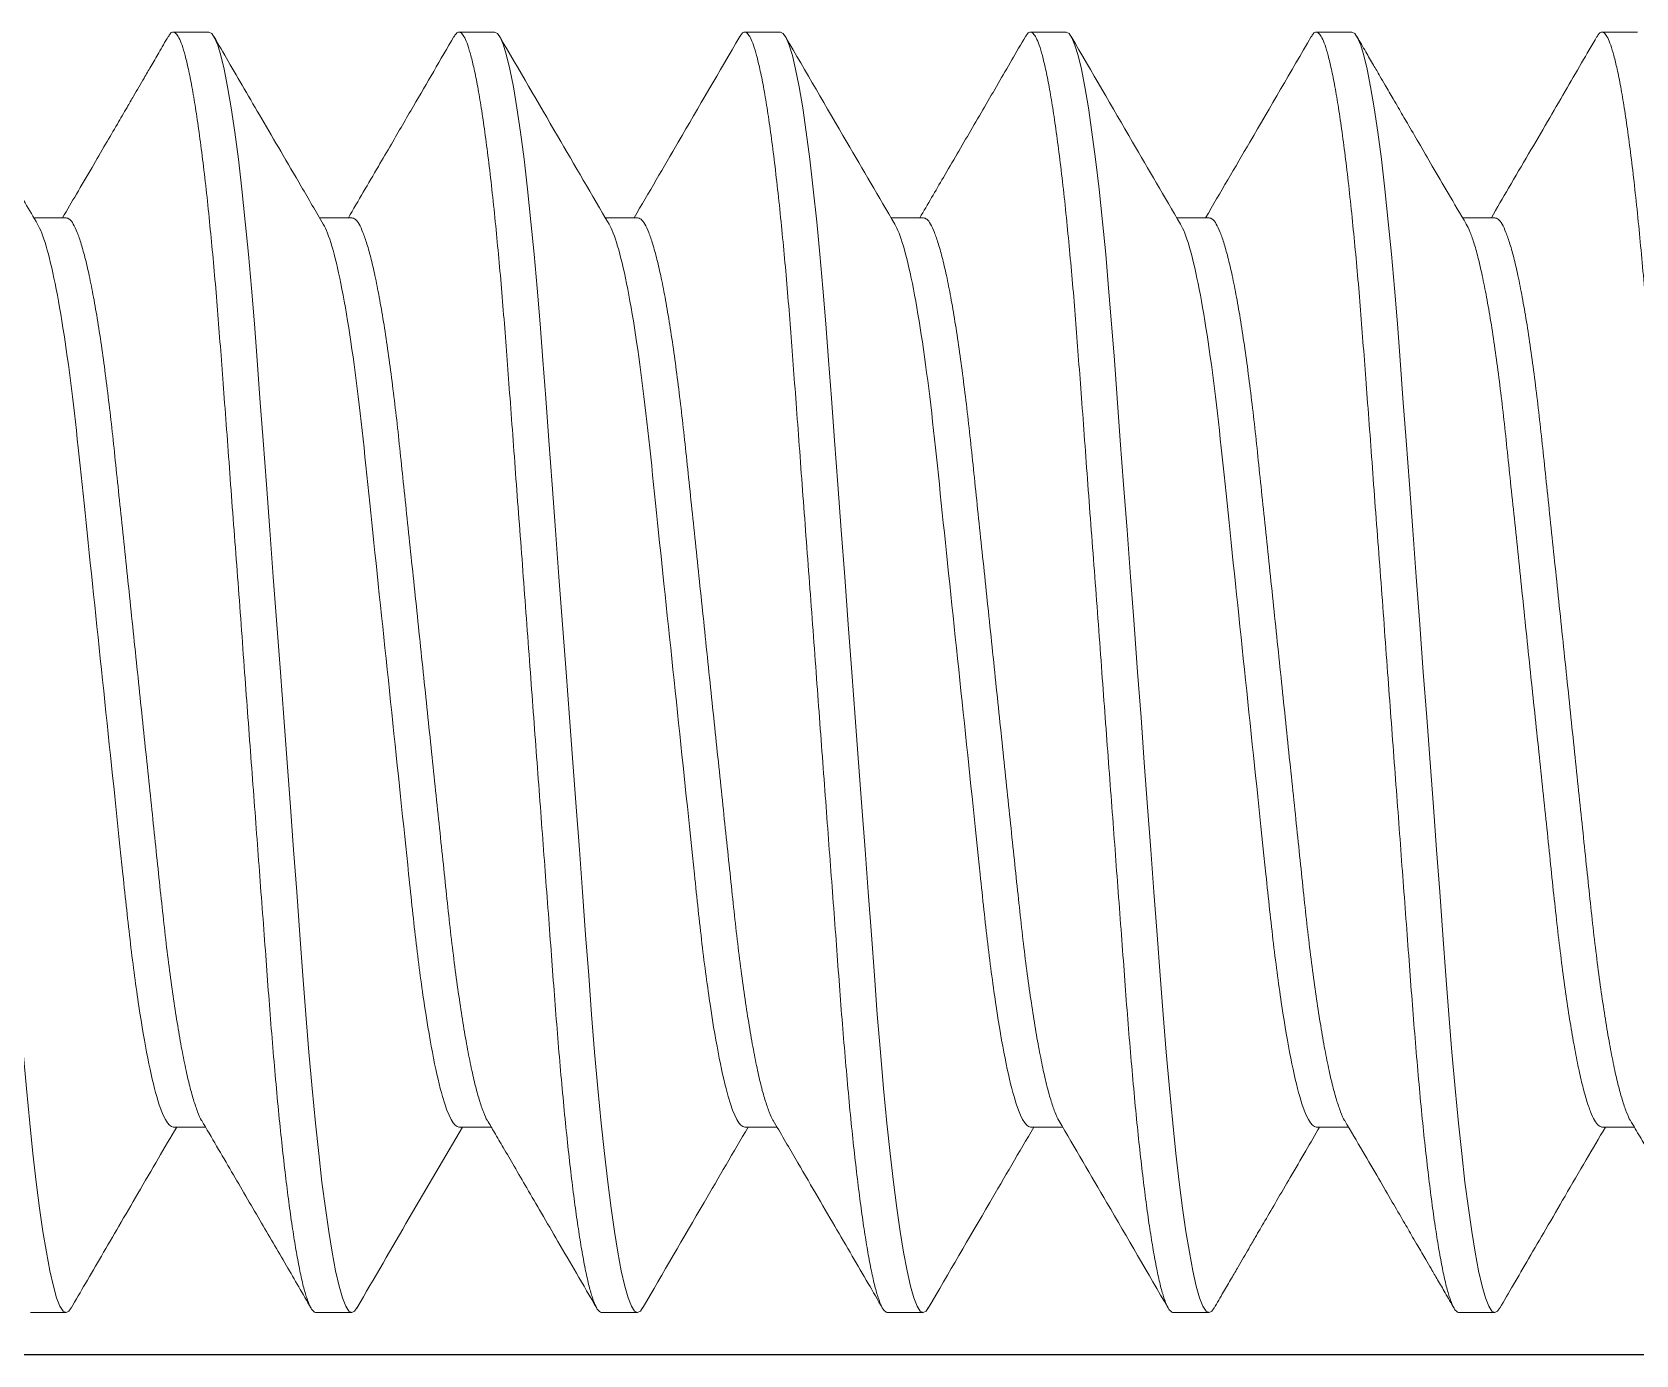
# Model space of a CAD drawing. Header units: inches. Extents: x -1 to 66.5, y -11.9 to 25.2.
# Drawn here: x 33.9032 to 34.0435, y -4.32 to -4.2043 of the extents above; entities that cross this region are included whole.
import ezdxf

# ---------------------------------------------------------------- set-up
doc = ezdxf.new("R2010")
doc.units = ezdxf.units.IN
doc.header["$MEASUREMENT"] = 0
doc.linetypes.add('SLD-Solid', pattern=[0])
doc.layers.add('45-1523-1', color=80, linetype='Continuous')
doc.layers.add('Fastener', color=134, linetype='Continuous')

msp = doc.modelspace()

# ---------------------------------------------------------------- linework, layer by layer
at = {"layer": '45-1523-1'}
msp.add_line((41.15069, -4.31997), (33.40069, -4.31997), dxfattribs=at)
at = {"layer": 'Fastener', "linetype": 'SLD-Solid', "lineweight": 15}
for p, q in [((33.91869, -4.20427), (33.91557, -4.20427)), ((33.94369, -4.20427), (33.94057, -4.20427)), ((33.96869, -4.20427), (33.96557, -4.20427)), ((33.99369, -4.20427), (33.99057, -4.20427)), ((34.01869, -4.20427), (34.01557, -4.20427)), ((34.04369, -4.20427), (34.04057, -4.20427)), ((33.90619, -4.22051), (33.90337, -4.22051)), ((33.93119, -4.22051), (33.92837, -4.22051)), ((33.95619, -4.22051), (33.95337, -4.22051)), ((33.98119, -4.22051), (33.97837, -4.22051)), ((34.00619, -4.22051), (34.00337, -4.22051)), ((34.03119, -4.22051), (34.02837, -4.22051)), ((33.91557, -4.30004), (33.91839, -4.30004)), ((33.94057, -4.30004), (33.94339, -4.30004)), ((33.96557, -4.30004), (33.96839, -4.30004)), ((33.99057, -4.30004), (33.99339, -4.30004)), ((34.01557, -4.30004), (34.01839, -4.30004)), ((34.04057, -4.30004), (34.04339, -4.30004)), ((33.90307, -4.31627), (33.90619, -4.31627)), ((33.92807, -4.31627), (33.93119, -4.31627)), ((33.95307, -4.31627), (33.95619, -4.31627)), ((33.97807, -4.31627), (33.98119, -4.31627)), ((34.00307, -4.31627), (34.00619, -4.31627)), ((34.02807, -4.31627), (34.03119, -4.31627))]:
    msp.add_line(p, q, dxfattribs=at)
at = {"layer": 'Fastener', "linetype": 'SLD-Solid', "lineweight": 15, "flags": 128}
for points in [[(33.90663, -4.31587), (33.90644, -4.31615), (33.90619, -4.31627), (33.90593, -4.31614), (33.90566, -4.31571), (33.90537, -4.31498), (33.90508, -4.31395), (33.90477, -4.31262), (33.90447, -4.31099), (33.90417, -4.30919), (33.90388, -4.30714), (33.90358, -4.30486), (33.9033, -4.30237), (33.90301, -4.29969), (33.90272, -4.29667), (33.90244, -4.2935), (33.90217, -4.2902), (33.90192, -4.2868), (33.90165, -4.28323), (33.90137, -4.27948), (33.9011, -4.27581), (33.90082, -4.27203), (33.90053, -4.26816), (33.90024, -4.26423), (33.89994, -4.26027), (33.89963, -4.25608), (33.89932, -4.25192), (33.89902, -4.24783), (33.89872, -4.24384), (33.89843, -4.23998), (33.89816, -4.23628), (33.89791, -4.23296), (33.89767, -4.22978), (33.89741, -4.22668), (33.89715, -4.2237), (33.89687, -4.22086), (33.89657, -4.21802), (33.89627, -4.2154), (33.89595, -4.21302), (33.89564, -4.2109), (33.89533, -4.20906), (33.89502, -4.20752), (33.89474, -4.20633), (33.89446, -4.20542), (33.89419, -4.20478), (33.89394, -4.2044), (33.89369, -4.20427), (33.89369, -4.20427)], [(33.93163, -4.31586), (33.93144, -4.31615), (33.93119, -4.31627), (33.93093, -4.31614), (33.93066, -4.31571), (33.93037, -4.31498), (33.93008, -4.31395), (33.92977, -4.31262), (33.92947, -4.31099), (33.92917, -4.30919), (33.92888, -4.30714), (33.92858, -4.30486), (33.9283, -4.30237), (33.92801, -4.29969), (33.92772, -4.29667), (33.92744, -4.2935), (33.92717, -4.2902), (33.92692, -4.2868), (33.92665, -4.28323), (33.92637, -4.27948), (33.9261, -4.27581), (33.92582, -4.27203), (33.92553, -4.26816), (33.92524, -4.26423), (33.92494, -4.26027), (33.92463, -4.25608), (33.92432, -4.25192), (33.92402, -4.24783), (33.92372, -4.24384), (33.92343, -4.23998), (33.92316, -4.23628), (33.92291, -4.23296), (33.92267, -4.22978), (33.92241, -4.22668), (33.92215, -4.2237), (33.92187, -4.22086), (33.92157, -4.21802), (33.92127, -4.2154), (33.92095, -4.21302), (33.92064, -4.2109), (33.92033, -4.20906), (33.92002, -4.20752), (33.91974, -4.20633), (33.91946, -4.20542), (33.91919, -4.20478), (33.91894, -4.2044), (33.91869, -4.20427), (33.91869, -4.20427)], [(33.95663, -4.31586), (33.95644, -4.31615), (33.95619, -4.31627), (33.95593, -4.31614), (33.95566, -4.31571), (33.95537, -4.31498), (33.95508, -4.31395), (33.95477, -4.31262), (33.95447, -4.31099), (33.95417, -4.30919), (33.95388, -4.30714), (33.95358, -4.30486), (33.9533, -4.30237), (33.95301, -4.29969), (33.95272, -4.29667), (33.95244, -4.2935), (33.95217, -4.2902), (33.95192, -4.2868), (33.95165, -4.28323), (33.95137, -4.27948), (33.9511, -4.27581), (33.95082, -4.27203), (33.95053, -4.26816), (33.95024, -4.26423), (33.94994, -4.26027), (33.94963, -4.25608), (33.94932, -4.25192), (33.94902, -4.24783), (33.94872, -4.24384), (33.94843, -4.23998), (33.94816, -4.23628), (33.94791, -4.23296), (33.94767, -4.22978), (33.94741, -4.22668), (33.94715, -4.2237), (33.94687, -4.22086), (33.94657, -4.21802), (33.94627, -4.2154), (33.94595, -4.21302), (33.94564, -4.2109), (33.94533, -4.20906), (33.94502, -4.20752), (33.94474, -4.20633), (33.94446, -4.20542), (33.94419, -4.20478), (33.94394, -4.2044), (33.94369, -4.20427), (33.94369, -4.20427)], [(33.98163, -4.31586), (33.98144, -4.31615), (33.98119, -4.31627), (33.98093, -4.31614), (33.98066, -4.31571), (33.98037, -4.31498), (33.98008, -4.31395), (33.97977, -4.31262), (33.97947, -4.31099), (33.97917, -4.30919), (33.97888, -4.30714), (33.97858, -4.30486), (33.9783, -4.30237), (33.97801, -4.29969), (33.97772, -4.29667), (33.97744, -4.2935), (33.97717, -4.2902), (33.97692, -4.2868), (33.97665, -4.28323), (33.97637, -4.27948), (33.9761, -4.27581), (33.97582, -4.27203), (33.97553, -4.26816), (33.97524, -4.26423), (33.97494, -4.26027), (33.97463, -4.25608), (33.97432, -4.25192), (33.97402, -4.24783), (33.97372, -4.24384), (33.97343, -4.23998), (33.97316, -4.23628), (33.97291, -4.23296), (33.97267, -4.22978), (33.97241, -4.22668), (33.97215, -4.2237), (33.97187, -4.22086), (33.97157, -4.21802), (33.97127, -4.2154), (33.97095, -4.21302), (33.97064, -4.2109), (33.97033, -4.20906), (33.97002, -4.20752), (33.96974, -4.20633), (33.96946, -4.20542), (33.96919, -4.20478), (33.96894, -4.2044), (33.96869, -4.20427), (33.96869, -4.20427)], [(34.00663, -4.31586), (34.00644, -4.31615), (34.00619, -4.31627), (34.00593, -4.31614), (34.00566, -4.31571), (34.00537, -4.31498), (34.00508, -4.31395), (34.00477, -4.31262), (34.00447, -4.31099), (34.00417, -4.30919), (34.00388, -4.30714), (34.00358, -4.30486), (34.0033, -4.30237), (34.00301, -4.29969), (34.00272, -4.29667), (34.00244, -4.2935), (34.00217, -4.2902), (34.00192, -4.2868), (34.00165, -4.28323), (34.00137, -4.27948), (34.0011, -4.27581), (34.00082, -4.27203), (34.00053, -4.26816), (34.00024, -4.26423), (33.99994, -4.26027), (33.99963, -4.25608), (33.99932, -4.25192), (33.99902, -4.24783), (33.99872, -4.24384), (33.99843, -4.23998), (33.99816, -4.23628), (33.99791, -4.23296), (33.99767, -4.22978), (33.99741, -4.22668), (33.99715, -4.2237), (33.99687, -4.22086), (33.99657, -4.21802), (33.99627, -4.2154), (33.99595, -4.21302), (33.99564, -4.2109), (33.99533, -4.20906), (33.99502, -4.20752), (33.99474, -4.20633), (33.99446, -4.20542), (33.99419, -4.20478), (33.99394, -4.2044), (33.99369, -4.20427), (33.99369, -4.20427)], [(34.03163, -4.31586), (34.03144, -4.31615), (34.03119, -4.31627), (34.03093, -4.31614), (34.03066, -4.31571), (34.03037, -4.31498), (34.03008, -4.31395), (34.02977, -4.31262), (34.02947, -4.31099), (34.02917, -4.30919), (34.02888, -4.30714), (34.02858, -4.30486), (34.0283, -4.30237), (34.02801, -4.29969), (34.02772, -4.29667), (34.02744, -4.2935), (34.02717, -4.2902), (34.02692, -4.2868), (34.02665, -4.28323), (34.02637, -4.27948), (34.0261, -4.27581), (34.02582, -4.27203), (34.02553, -4.26816), (34.02524, -4.26423), (34.02494, -4.26027), (34.02463, -4.25608), (34.02432, -4.25192), (34.02402, -4.24783), (34.02372, -4.24384), (34.02343, -4.23998), (34.02316, -4.23628), (34.02291, -4.23296), (34.02267, -4.22978), (34.02241, -4.22668), (34.02215, -4.2237), (34.02187, -4.22086), (34.02157, -4.21802), (34.02127, -4.2154), (34.02095, -4.21302), (34.02064, -4.2109), (34.02033, -4.20906), (34.02002, -4.20752), (34.01974, -4.20633), (34.01946, -4.20542), (34.01919, -4.20478), (34.01894, -4.2044), (34.01869, -4.20427), (34.01869, -4.20427)]]:
    msp.add_lwpolyline(points, dxfattribs=at)
at = {"layer": 'Fastener', "linetype": 'SLD-Solid', "lineweight": 15}
for points, knots in [([(33.9037, -4.22108), (33.90334, -4.22045), (33.90261, -4.21922), (33.90154, -4.21738), (33.90047, -4.21554), (33.89923, -4.21342), (33.89776, -4.2109), (33.896, -4.20788), (33.89477, -4.20577), (33.89413, -4.20466)], [0, 0, 0, 0, 0.113896, 0.226128, 0.336684, 0.448715, 0.613776, 0.797523, 1, 1, 1, 1]), ([(33.91513, -4.20466), (33.91485, -4.20514), (33.91434, -4.20601), (33.91364, -4.20722), (33.91306, -4.20822), (33.91256, -4.20908), (33.91206, -4.20994), (33.91144, -4.21101), (33.91062, -4.21241), (33.9096, -4.21416), (33.90841, -4.2162), (33.90715, -4.21835), (33.90629, -4.21982), (33.90589, -4.22051)], [0, 0, 0, 0, 0.089385, 0.165669, 0.228862, 0.278973, 0.328163, 0.390338, 0.482091, 0.592515, 0.721573, 0.869223, 1, 1, 1, 1]), ([(33.92807, -4.31627), (33.92798, -4.31625), (33.92781, -4.31619), (33.92753, -4.31575), (33.92725, -4.31503), (33.92695, -4.314), (33.92665, -4.31267), (33.92635, -4.31107), (33.92605, -4.30923), (33.92575, -4.30718), (33.92546, -4.3049), (33.92517, -4.30241), (33.92488, -4.29968), (33.9246, -4.29672), (33.92432, -4.29354), (33.92405, -4.29024), (33.92379, -4.28681), (33.92353, -4.28323), (33.92325, -4.27955), (33.92297, -4.27581), (33.92269, -4.27203), (33.9224, -4.26816), (33.92211, -4.26423), (33.92181, -4.2602), (33.92151, -4.25608), (33.9212, -4.25192), (33.92089, -4.24783), (33.92059, -4.24384), (33.92031, -4.23998), (33.92004, -4.23635), (33.91978, -4.23294), (33.91954, -4.22974), (33.91929, -4.22664), (33.91902, -4.22366), (33.91874, -4.22076), (33.91845, -4.21798), (33.91814, -4.21536), (33.91783, -4.21298), (33.91752, -4.21086), (33.91721, -4.20902), (33.9169, -4.2075), (33.91661, -4.20629), (33.91634, -4.20538), (33.91607, -4.20474), (33.91581, -4.20436), (33.91556, -4.20424), (33.91534, -4.20433), (33.91519, -4.20459), (33.91513, -4.2047)], [0, 0, 0, 0, 0.021662, 0.043685, 0.066021, 0.088614, 0.111408, 0.134339, 0.15603, 0.177733, 0.199393, 0.220955, 0.242368, 0.264858, 0.287066, 0.30894, 0.330508, 0.35233, 0.374494, 0.395657, 0.417032, 0.438566, 0.46021, 0.481908, 0.50492, 0.527866, 0.550683, 0.573308, 0.595684, 0.617755, 0.638242, 0.658599, 0.679271, 0.700236, 0.721448, 0.744163, 0.767043, 0.790025, 0.813045, 0.836036, 0.858935, 0.880383, 0.901642, 0.922663, 0.943401, 0.963816, 0.985478, 1, 1, 1, 1]), ([(33.9287, -4.22108), (33.92806, -4.21998), (33.92681, -4.21785), (33.92502, -4.21477), (33.92335, -4.21192), (33.92183, -4.2093), (33.92043, -4.2069), (33.91955, -4.20538), (33.91913, -4.20466)], [0, 0, 0, 0, 0.2013768, 0.3889398, 0.5626344, 0.7224076, 0.8682099, 1, 1, 1, 1]), ([(33.94013, -4.20466), (33.93895, -4.20669), (33.93712, -4.20983), (33.93492, -4.21361), (33.93302, -4.21687), (33.93176, -4.21902), (33.93089, -4.22051)], [0, 0, 0, 0, 0.3837041, 0.5932796, 0.7162439, 1, 1, 1, 1]), ([(33.95307, -4.31627), (33.95298, -4.31625), (33.95281, -4.31619), (33.95253, -4.31575), (33.95225, -4.31503), (33.95195, -4.314), (33.95165, -4.31267), (33.95135, -4.31107), (33.95105, -4.30923), (33.95075, -4.30718), (33.95046, -4.3049), (33.95017, -4.30241), (33.94988, -4.29968), (33.9496, -4.29672), (33.94932, -4.29354), (33.94905, -4.29024), (33.94879, -4.28681), (33.94853, -4.28323), (33.94825, -4.27955), (33.94797, -4.27581), (33.94769, -4.27203), (33.9474, -4.26816), (33.94711, -4.26423), (33.94681, -4.2602), (33.94651, -4.25608), (33.9462, -4.25192), (33.94589, -4.24783), (33.94559, -4.24384), (33.94531, -4.23998), (33.94504, -4.23635), (33.94478, -4.23294), (33.94454, -4.22974), (33.94429, -4.22664), (33.94402, -4.22366), (33.94374, -4.22076), (33.94345, -4.21798), (33.94314, -4.21536), (33.94283, -4.21298), (33.94252, -4.21086), (33.94221, -4.20902), (33.9419, -4.2075), (33.94161, -4.20629), (33.94134, -4.20538), (33.94107, -4.20474), (33.94081, -4.20436), (33.94056, -4.20424), (33.94034, -4.20433), (33.94019, -4.20459), (33.94013, -4.2047)], [0, 0, 0, 0, 0.0216608, 0.0436831, 0.0660175, 0.0886099, 0.1114021, 0.1343326, 0.1560227, 0.1777244, 0.199383, 0.2209443, 0.2423559, 0.2648446, 0.2870516, 0.3089247, 0.3304913, 0.3523128, 0.3744752, 0.3956377, 0.4170109, 0.4385448, 0.4601873, 0.4818844, 0.5048946, 0.5278397, 0.5506555, 0.5732801, 0.5956548, 0.6177248, 0.6382101, 0.6585661, 0.6792378, 0.7002013, 0.7214126, 0.7441266, 0.7670055, 0.7899865, 0.8130048, 0.835995, 0.8588924, 0.8803401, 0.9015979, 0.9226178, 0.9433549, 0.9637682, 0.985429, 1, 1, 1, 1]), ([(33.9537, -4.22108), (33.9522, -4.2185), (33.949, -4.21303), (33.94582, -4.20756), (33.94413, -4.20466)], [0, 0, 0, 0, 0.470522, 1, 1, 1, 1]), ([(33.96513, -4.20466), (33.96334, -4.20774), (33.96026, -4.21303), (33.95718, -4.21831), (33.95589, -4.22051)], [0, 0, 0, 0, 0.5822999, 1, 1, 1, 1]), ([(33.97807, -4.31627), (33.97798, -4.31625), (33.97781, -4.31619), (33.97753, -4.31575), (33.97725, -4.31503), (33.97695, -4.314), (33.97665, -4.31267), (33.97635, -4.31107), (33.97605, -4.30923), (33.97575, -4.30718), (33.97546, -4.3049), (33.97517, -4.30241), (33.97488, -4.29968), (33.9746, -4.29672), (33.97432, -4.29354), (33.97405, -4.29024), (33.97379, -4.28681), (33.97353, -4.28323), (33.97325, -4.27955), (33.97297, -4.27581), (33.97269, -4.27203), (33.9724, -4.26816), (33.97211, -4.26423), (33.97181, -4.2602), (33.97151, -4.25608), (33.9712, -4.25192), (33.97089, -4.24783), (33.97059, -4.24384), (33.97031, -4.23998), (33.97004, -4.23635), (33.96978, -4.23294), (33.96954, -4.22974), (33.96929, -4.22664), (33.96902, -4.22366), (33.96874, -4.22076), (33.96845, -4.21798), (33.96814, -4.21536), (33.96783, -4.21298), (33.96752, -4.21086), (33.96721, -4.20902), (33.9669, -4.2075), (33.96661, -4.20629), (33.96634, -4.20538), (33.96607, -4.20474), (33.96581, -4.20436), (33.96556, -4.20424), (33.96534, -4.20433), (33.96519, -4.20459), (33.96513, -4.2047)], [0, 0, 0, 0, 0.021663, 0.043687, 0.066023, 0.088617, 0.111412, 0.134344, 0.156036, 0.177739, 0.1994, 0.220963, 0.242376, 0.264867, 0.287076, 0.308951, 0.330519, 0.352343, 0.374507, 0.395671, 0.417046, 0.438582, 0.460226, 0.481925, 0.504937, 0.527884, 0.550702, 0.573329, 0.595705, 0.617777, 0.638264, 0.658622, 0.679295, 0.700261, 0.721474, 0.74419, 0.76707, 0.790053, 0.813074, 0.836066, 0.858965, 0.880415, 0.901674, 0.922696, 0.943435, 0.96385, 0.985513, 1, 1, 1, 1]), ([(33.9787, -4.22108), (33.9773, -4.21868), (33.9741, -4.21321), (33.97092, -4.20774), (33.96913, -4.20466)], [0, 0, 0, 0, 0.437735, 1, 1, 1, 1]), ([(33.99013, -4.20465), (33.98934, -4.20602), (33.98774, -4.20877), (33.98535, -4.21288), (33.98306, -4.21679), (33.98158, -4.21934), (33.98089, -4.22051)], [0, 0, 0, 0, 0.25937, 0.518365, 0.777009, 1, 1, 1, 1]), ([(34.00307, -4.31627), (34.00298, -4.31625), (34.00281, -4.31619), (34.00253, -4.31575), (34.00225, -4.31503), (34.00195, -4.314), (34.00165, -4.31267), (34.00135, -4.31107), (34.00105, -4.30923), (34.00075, -4.30718), (34.00046, -4.3049), (34.00017, -4.30241), (33.99988, -4.29968), (33.9996, -4.29672), (33.99932, -4.29354), (33.99905, -4.29024), (33.99879, -4.28681), (33.99853, -4.28323), (33.99825, -4.27955), (33.99797, -4.27581), (33.99769, -4.27203), (33.9974, -4.26816), (33.99711, -4.26423), (33.99681, -4.2602), (33.99651, -4.25608), (33.9962, -4.25192), (33.99589, -4.24783), (33.99559, -4.24384), (33.99531, -4.23998), (33.99504, -4.23635), (33.99478, -4.23294), (33.99454, -4.22974), (33.99429, -4.22664), (33.99402, -4.22366), (33.99374, -4.22076), (33.99345, -4.21798), (33.99314, -4.21536), (33.99283, -4.21298), (33.99252, -4.21086), (33.99221, -4.20902), (33.9919, -4.2075), (33.99161, -4.20629), (33.99134, -4.20538), (33.99107, -4.20474), (33.99081, -4.20436), (33.99056, -4.20424), (33.99034, -4.20433), (33.99019, -4.20459), (33.99013, -4.20469)], [0, 0, 0, 0, 0.021672, 0.043705, 0.066051, 0.088655, 0.111459, 0.134401, 0.156102, 0.177815, 0.199485, 0.221057, 0.24248, 0.26498, 0.287198, 0.309083, 0.33066, 0.352493, 0.374667, 0.39584, 0.417224, 0.438769, 0.460423, 0.482131, 0.505153, 0.52811, 0.550937, 0.573573, 0.595959, 0.618041, 0.638536, 0.658903, 0.679585, 0.700559, 0.721781, 0.744507, 0.767398, 0.79039, 0.81342, 0.836422, 0.859332, 0.88079, 0.902059, 0.923089, 0.943837, 0.964261, 0.985933, 1, 1, 1, 1]), ([(34.0037, -4.22107), (34.0023, -4.21868), (33.9991, -4.21321), (33.99592, -4.20774), (33.99413, -4.20466)], [0, 0, 0, 0, 0.437786, 1, 1, 1, 1]), ([(34.01513, -4.20466), (34.01334, -4.20774), (34.01027, -4.21303), (34.00718, -4.2183), (34.00589, -4.22051)], [0, 0, 0, 0, 0.581692, 1, 1, 1, 1]), ([(34.02807, -4.31627), (34.02798, -4.31625), (34.02781, -4.31619), (34.02753, -4.31575), (34.02725, -4.31503), (34.02695, -4.314), (34.02665, -4.31267), (34.02635, -4.31107), (34.02605, -4.30923), (34.02575, -4.30718), (34.02546, -4.3049), (34.02517, -4.30241), (34.02488, -4.29968), (34.0246, -4.29672), (34.02432, -4.29354), (34.02405, -4.29024), (34.02379, -4.28681), (34.02353, -4.28323), (34.02325, -4.27955), (34.02297, -4.27581), (34.02269, -4.27203), (34.0224, -4.26816), (34.02211, -4.26423), (34.02181, -4.2602), (34.02151, -4.25608), (34.0212, -4.25192), (34.02089, -4.24783), (34.02059, -4.24384), (34.02031, -4.23998), (34.02004, -4.23635), (34.01978, -4.23294), (34.01954, -4.22974), (34.01929, -4.22664), (34.01902, -4.22366), (34.01874, -4.22076), (34.01845, -4.21798), (34.01814, -4.21536), (34.01783, -4.21298), (34.01752, -4.21086), (34.01721, -4.20902), (34.0169, -4.2075), (34.01661, -4.20629), (34.01634, -4.20538), (34.01607, -4.20474), (34.01581, -4.20436), (34.01556, -4.20424), (34.01534, -4.20433), (34.01519, -4.20459), (34.01513, -4.2047)], [0, 0, 0, 0, 0.0216622, 0.0436858, 0.0660217, 0.0886155, 0.1114092, 0.1343411, 0.1560326, 0.1777356, 0.1993956, 0.2209583, 0.2423712, 0.2648613, 0.2870698, 0.3089442, 0.3305122, 0.3523351, 0.3744988, 0.3956628, 0.4170373, 0.4385726, 0.4602164, 0.4819148, 0.5049266, 0.5278731, 0.5506904, 0.5733164, 0.5956925, 0.6177639, 0.6382504, 0.6586077, 0.6792808, 0.7002456, 0.7214582, 0.7441736, 0.767054, 0.7900364, 0.8130562, 0.8360479, 0.8589468, 0.8803957, 0.9016549, 0.9226761, 0.9434146, 0.9638292, 0.9854913, 1, 1, 1, 1]), ([(34.0287, -4.22107), (34.02817, -4.22017), (34.02718, -4.21848), (34.02579, -4.2161), (34.0246, -4.21406), (34.02361, -4.21236), (34.02286, -4.21108), (34.02234, -4.21017), (34.02195, -4.20951), (34.02157, -4.20885), (34.02111, -4.20806), (34.02054, -4.20709), (34.01987, -4.20594), (34.01939, -4.20511), (34.01913, -4.20466)], [0, 0, 0, 0, 0.16532, 0.310169, 0.434496, 0.538252, 0.621396, 0.668147, 0.704366, 0.741381, 0.789447, 0.848567, 0.918749, 1, 1, 1, 1]), ([(34.04013, -4.20466), (34.03968, -4.20543), (34.03875, -4.20703), (34.03731, -4.20951), (34.03577, -4.21216), (34.03412, -4.21498), (34.03248, -4.21778), (34.03139, -4.21965), (34.03089, -4.22051)], [0, 0, 0, 0, 0.145435, 0.301784, 0.469011, 0.647072, 0.835922, 1, 1, 1, 1]), ([(34.05307, -4.31627), (34.05298, -4.31625), (34.05281, -4.31619), (34.05253, -4.31575), (34.05225, -4.31503), (34.05195, -4.314), (34.05165, -4.31267), (34.05135, -4.31107), (34.05105, -4.30923), (34.05075, -4.30718), (34.05046, -4.3049), (34.05017, -4.30241), (34.04988, -4.29968), (34.0496, -4.29672), (34.04932, -4.29354), (34.04905, -4.29024), (34.04879, -4.28681), (34.04853, -4.28323), (34.04825, -4.27955), (34.04797, -4.27581), (34.04769, -4.27203), (34.0474, -4.26816), (34.04711, -4.26423), (34.04681, -4.2602), (34.04651, -4.25608), (34.0462, -4.25192), (34.04589, -4.24783), (34.04559, -4.24384), (34.04531, -4.23998), (34.04504, -4.23635), (34.04478, -4.23294), (34.04454, -4.22974), (34.04429, -4.22664), (34.04402, -4.22366), (34.04374, -4.22076), (34.04345, -4.21798), (34.04314, -4.21536), (34.04283, -4.21298), (34.04252, -4.21086), (34.04221, -4.20902), (34.0419, -4.2075), (34.04161, -4.20629), (34.04134, -4.20538), (34.04107, -4.20474), (34.04081, -4.20436), (34.04056, -4.20424), (34.04034, -4.20433), (34.04019, -4.20459), (34.04013, -4.2047)], [0, 0, 0, 0, 0.021663, 0.043687, 0.066023, 0.088618, 0.111412, 0.134344, 0.156036, 0.17774, 0.1994, 0.220963, 0.242377, 0.264867, 0.287076, 0.308951, 0.33052, 0.352343, 0.374507, 0.395672, 0.417047, 0.438583, 0.460227, 0.481926, 0.504938, 0.527885, 0.550703, 0.57333, 0.595706, 0.617778, 0.638265, 0.658623, 0.679296, 0.700262, 0.721475, 0.744191, 0.767072, 0.790055, 0.813075, 0.836067, 0.858967, 0.880416, 0.901676, 0.922697, 0.943436, 0.963851, 0.985514, 1, 1, 1, 1]), ([(33.91806, -4.29947), (33.91805, -4.29947), (33.91794, -4.29931), (33.9177, -4.29873), (33.91734, -4.2977), (33.91697, -4.29634), (33.9166, -4.2947), (33.91623, -4.2928), (33.91587, -4.29066), (33.91551, -4.28829), (33.91516, -4.28572), (33.91483, -4.28298), (33.91452, -4.28011), (33.9142, -4.27709), (33.91387, -4.27393), (33.91353, -4.27064), (33.91317, -4.26725), (33.91281, -4.26378), (33.91244, -4.26025), (33.91207, -4.2567), (33.9117, -4.25317), (33.91134, -4.24973), (33.91099, -4.24641), (33.91066, -4.24326), (33.91035, -4.24028), (33.91004, -4.23747), (33.90971, -4.23478), (33.90937, -4.23223), (33.90901, -4.22984), (33.90864, -4.22767), (33.90827, -4.22575), (33.90789, -4.22411), (33.90752, -4.22278), (33.90717, -4.22175), (33.90683, -4.22103), (33.9065, -4.22059), (33.90629, -4.22054), (33.90619, -4.22051)], [0, 0, 0, 0, 0.001101, 0.030659, 0.060573, 0.090728, 0.120461, 0.15019, 0.179798, 0.209169, 0.238717, 0.267799, 0.29632, 0.324869, 0.353975, 0.383012, 0.412392, 0.442005, 0.471736, 0.502007, 0.532152, 0.562052, 0.591591, 0.620661, 0.648664, 0.676701, 0.705279, 0.734303, 0.764211, 0.794361, 0.824633, 0.854902, 0.885043, 0.914405, 0.943418, 0.97198, 1, 1, 1, 1]), ([(33.94306, -4.29947), (33.94305, -4.29946), (33.94294, -4.29931), (33.9427, -4.29873), (33.94234, -4.2977), (33.94197, -4.29634), (33.9416, -4.2947), (33.94123, -4.2928), (33.94087, -4.29066), (33.94051, -4.28829), (33.94016, -4.28572), (33.93983, -4.28298), (33.93952, -4.28011), (33.9392, -4.27709), (33.93887, -4.27393), (33.93853, -4.27064), (33.93817, -4.26725), (33.93781, -4.26378), (33.93744, -4.26025), (33.93707, -4.2567), (33.9367, -4.25317), (33.93634, -4.24973), (33.93599, -4.24641), (33.93566, -4.24326), (33.93535, -4.24028), (33.93504, -4.23747), (33.93471, -4.23478), (33.93437, -4.23223), (33.93401, -4.22984), (33.93364, -4.22767), (33.93327, -4.22575), (33.93289, -4.22411), (33.93252, -4.22278), (33.93217, -4.22175), (33.93183, -4.22103), (33.9315, -4.22059), (33.93129, -4.22054), (33.93119, -4.22051)], [0, 0, 0, 0, 0.001034, 0.030594, 0.06051, 0.090667, 0.120402, 0.150133, 0.179742, 0.209115, 0.238666, 0.26775, 0.296272, 0.324823, 0.353932, 0.382971, 0.412352, 0.441967, 0.4717, 0.501973, 0.532121, 0.562023, 0.591563, 0.620635, 0.64864, 0.67668, 0.705259, 0.734285, 0.764195, 0.794347, 0.824621, 0.854892, 0.885035, 0.914399, 0.943414, 0.971978, 1, 1, 1, 1]), ([(33.96806, -4.29947), (33.96805, -4.29946), (33.96794, -4.29931), (33.9677, -4.29873), (33.96734, -4.2977), (33.96697, -4.29634), (33.9666, -4.2947), (33.96623, -4.2928), (33.96587, -4.29066), (33.96551, -4.28829), (33.96516, -4.28572), (33.96483, -4.28298), (33.96452, -4.28011), (33.9642, -4.27709), (33.96387, -4.27393), (33.96353, -4.27064), (33.96317, -4.26725), (33.96281, -4.26378), (33.96244, -4.26025), (33.96207, -4.2567), (33.9617, -4.25317), (33.96134, -4.24973), (33.96099, -4.24641), (33.96066, -4.24326), (33.96035, -4.24028), (33.96004, -4.23747), (33.95971, -4.23478), (33.95937, -4.23223), (33.95901, -4.22984), (33.95864, -4.22767), (33.95827, -4.22575), (33.95789, -4.22411), (33.95752, -4.22278), (33.95717, -4.22175), (33.95683, -4.22103), (33.9565, -4.22059), (33.95629, -4.22054), (33.95619, -4.22051)], [0, 0, 0, 0, 0.00103, 0.03059, 0.060507, 0.090663, 0.120398, 0.15013, 0.179739, 0.209112, 0.238663, 0.267747, 0.29627, 0.32482, 0.353929, 0.382968, 0.41235, 0.441965, 0.471698, 0.501971, 0.532119, 0.562021, 0.591562, 0.620634, 0.648639, 0.676678, 0.705258, 0.734284, 0.764194, 0.794346, 0.82462, 0.854891, 0.885035, 0.914399, 0.943414, 0.971978, 1, 1, 1, 1]), ([(33.99306, -4.29947), (33.99305, -4.29947), (33.99294, -4.29931), (33.9927, -4.29873), (33.99234, -4.2977), (33.99197, -4.29634), (33.9916, -4.2947), (33.99123, -4.2928), (33.99087, -4.29066), (33.99051, -4.28829), (33.99016, -4.28572), (33.98983, -4.28298), (33.98952, -4.28011), (33.9892, -4.27709), (33.98887, -4.27393), (33.98853, -4.27064), (33.98817, -4.26725), (33.98781, -4.26378), (33.98744, -4.26025), (33.98707, -4.2567), (33.9867, -4.25317), (33.98634, -4.24973), (33.98599, -4.24641), (33.98566, -4.24326), (33.98535, -4.24028), (33.98504, -4.23747), (33.98471, -4.23478), (33.98437, -4.23223), (33.98401, -4.22984), (33.98364, -4.22767), (33.98327, -4.22575), (33.98289, -4.22411), (33.98252, -4.22278), (33.98217, -4.22175), (33.98183, -4.22103), (33.9815, -4.22059), (33.98129, -4.22054), (33.98119, -4.22051)], [0, 0, 0, 0, 0.0010897, 0.0306482, 0.0605629, 0.0907179, 0.120451, 0.1501805, 0.1797884, 0.2091597, 0.2387083, 0.2677911, 0.2963118, 0.3248609, 0.3539682, 0.3830053, 0.4123854, 0.4419987, 0.4717301, 0.5020009, 0.5321472, 0.5620474, 0.5915862, 0.6206567, 0.6486598, 0.6766978, 0.7052753, 0.7343004, 0.7642079, 0.7943585, 0.8246308, 0.8549001, 0.8850419, 0.9144043, 0.9434173, 0.9719797, 1, 1, 1, 1]), ([(34.01806, -4.29947), (34.01805, -4.29947), (34.01794, -4.29931), (34.0177, -4.29873), (34.01734, -4.2977), (34.01697, -4.29634), (34.0166, -4.2947), (34.01623, -4.2928), (34.01587, -4.29066), (34.01551, -4.28829), (34.01516, -4.28572), (34.01483, -4.28298), (34.01452, -4.28011), (34.0142, -4.27709), (34.01387, -4.27393), (34.01353, -4.27064), (34.01317, -4.26725), (34.01281, -4.26378), (34.01244, -4.26025), (34.01207, -4.2567), (34.0117, -4.25317), (34.01134, -4.24973), (34.01099, -4.24641), (34.01066, -4.24326), (34.01035, -4.24028), (34.01004, -4.23747), (34.00971, -4.23478), (34.00937, -4.23223), (34.00901, -4.22984), (34.00864, -4.22767), (34.00827, -4.22575), (34.00789, -4.22411), (34.00752, -4.22278), (34.00717, -4.22175), (34.00683, -4.22103), (34.0065, -4.22059), (34.00629, -4.22054), (34.00619, -4.22051)], [0, 0, 0, 0, 0.00117, 0.030726, 0.060638, 0.090791, 0.120522, 0.150249, 0.179854, 0.209223, 0.238769, 0.26785, 0.296368, 0.324915, 0.35402, 0.383055, 0.412433, 0.442044, 0.471773, 0.502041, 0.532185, 0.562083, 0.591619, 0.620687, 0.648688, 0.676724, 0.705299, 0.734322, 0.764227, 0.794375, 0.824645, 0.854912, 0.885051, 0.914411, 0.943422, 0.971982, 1, 1, 1, 1]), ([(34.04306, -4.29947), (34.04305, -4.29946), (34.04294, -4.29931), (34.0427, -4.29873), (34.04234, -4.2977), (34.04197, -4.29634), (34.0416, -4.2947), (34.04123, -4.2928), (34.04087, -4.29066), (34.04051, -4.28829), (34.04016, -4.28572), (34.03983, -4.28298), (34.03952, -4.28011), (34.0392, -4.27709), (34.03887, -4.27393), (34.03853, -4.27064), (34.03817, -4.26725), (34.03781, -4.26378), (34.03744, -4.26025), (34.03707, -4.2567), (34.0367, -4.25317), (34.03634, -4.24973), (34.03599, -4.24641), (34.03566, -4.24326), (34.03535, -4.24028), (34.03504, -4.23747), (34.03471, -4.23478), (34.03437, -4.23223), (34.03401, -4.22984), (34.03364, -4.22767), (34.03327, -4.22575), (34.03289, -4.22411), (34.03252, -4.22278), (34.03217, -4.22175), (34.03183, -4.22103), (34.0315, -4.22059), (34.03129, -4.22054), (34.03119, -4.22051)], [0, 0, 0, 0, 0.0010764, 0.0306353, 0.0605503, 0.0907057, 0.1204392, 0.1501691, 0.1797775, 0.2091491, 0.2386982, 0.2677813, 0.2963024, 0.3248519, 0.3539596, 0.3829971, 0.4123776, 0.4419913, 0.471723, 0.5019943, 0.532141, 0.5620416, 0.5915808, 0.6206516, 0.6486552, 0.6766935, 0.7052713, 0.7342969, 0.7642047, 0.7943558, 0.8246285, 0.8548982, 0.8850404, 0.9144031, 0.9434165, 0.9719793, 1, 1, 1, 1]), ([(33.91557, -4.30004), (33.91514, -4.30004), (33.91465, -4.29918), (33.91361, -4.29558), (33.91307, -4.29284), (33.91231, -4.28778), (33.91206, -4.28594), (33.9116, -4.28206), (33.91139, -4.28007), (33.91072, -4.27365), (33.91021, -4.26879), (33.90916, -4.25878), (33.90862, -4.25366), (33.90763, -4.24421), (33.90722, -4.24), (33.90629, -4.23231), (33.90576, -4.22887), (33.90471, -4.22366), (33.90418, -4.22189), (33.9037, -4.22108)], [0, 0, 0, 0, 0.125, 0.125, 0.25, 0.25, 0.3125, 0.3125, 0.375, 0.375, 0.5, 0.5, 0.625, 0.625, 0.75, 0.75, 0.875, 0.875, 1, 1, 1, 1]), ([(33.94057, -4.30004), (33.94014, -4.30004), (33.93965, -4.29918), (33.93861, -4.29558), (33.93807, -4.29284), (33.93731, -4.28778), (33.93706, -4.28594), (33.9366, -4.28206), (33.93639, -4.28007), (33.93572, -4.27365), (33.93521, -4.26879), (33.93416, -4.25878), (33.93362, -4.25366), (33.93263, -4.24421), (33.93222, -4.24), (33.93129, -4.23231), (33.93076, -4.22887), (33.92971, -4.22366), (33.92918, -4.22189), (33.9287, -4.22108)], [0, 0, 0, 0, 0.125, 0.125, 0.25, 0.25, 0.3125, 0.3125, 0.375, 0.375, 0.5, 0.5, 0.625, 0.625, 0.75, 0.75, 0.875, 0.875, 1, 1, 1, 1]), ([(33.96557, -4.30004), (33.96514, -4.30004), (33.96465, -4.29918), (33.96361, -4.29558), (33.96307, -4.29284), (33.96231, -4.28778), (33.96206, -4.28594), (33.9616, -4.28206), (33.96139, -4.28006), (33.96072, -4.27365), (33.96021, -4.26879), (33.95916, -4.25878), (33.95862, -4.25366), (33.95763, -4.24421), (33.95722, -4.24), (33.95629, -4.23231), (33.95576, -4.22887), (33.95471, -4.22365), (33.95418, -4.22189), (33.9537, -4.22108)], [0, 0, 0, 0, 0.125, 0.125, 0.25, 0.25, 0.3125, 0.3125, 0.375, 0.375, 0.5, 0.5, 0.625, 0.625, 0.75, 0.75, 0.875, 0.875, 1, 1, 1, 1]), ([(33.99057, -4.30004), (33.99014, -4.30004), (33.98965, -4.29918), (33.98861, -4.29558), (33.98807, -4.29284), (33.98731, -4.28778), (33.98706, -4.28594), (33.9866, -4.28206), (33.98639, -4.28006), (33.98572, -4.27365), (33.98521, -4.26879), (33.98416, -4.25878), (33.98362, -4.25365), (33.98263, -4.24421), (33.98222, -4.24), (33.98129, -4.23231), (33.98076, -4.22887), (33.97971, -4.22365), (33.97918, -4.22189), (33.9787, -4.22108)], [0, 0, 0, 0, 0.125, 0.125, 0.25, 0.25, 0.3125, 0.3125, 0.375, 0.375, 0.5, 0.5, 0.625, 0.625, 0.75, 0.75, 0.875, 0.875, 1, 1, 1, 1]), ([(34.01557, -4.30004), (34.01514, -4.30004), (34.01465, -4.29918), (34.01361, -4.29558), (34.01307, -4.29284), (34.01231, -4.28778), (34.01206, -4.28594), (34.0116, -4.28206), (34.01139, -4.28006), (34.01072, -4.27365), (34.01021, -4.26879), (34.00916, -4.25878), (34.00862, -4.25365), (34.00763, -4.2442), (34.00722, -4.24), (34.00629, -4.23231), (34.00576, -4.22887), (34.00471, -4.22365), (34.00418, -4.22189), (34.0037, -4.22107)], [0, 0, 0, 0, 0.125, 0.125, 0.25, 0.25, 0.3125, 0.3125, 0.375, 0.375, 0.5, 0.5, 0.625, 0.625, 0.75, 0.75, 0.875, 0.875, 1, 1, 1, 1]), ([(34.04057, -4.30004), (34.04046, -4.30001), (34.04025, -4.29995), (34.03992, -4.2995), (34.03957, -4.29875), (34.03921, -4.2977), (34.03884, -4.29634), (34.03847, -4.2947), (34.03811, -4.2928), (34.03774, -4.29066), (34.03738, -4.28829), (34.03704, -4.28572), (34.03671, -4.28298), (34.03639, -4.28011), (34.03608, -4.27709), (34.03575, -4.27393), (34.0354, -4.27064), (34.03505, -4.26725), (34.03468, -4.26378), (34.03431, -4.26025), (34.03394, -4.2567), (34.03357, -4.25317), (34.03321, -4.24973), (34.03286, -4.24641), (34.03253, -4.24326), (34.03222, -4.24028), (34.03192, -4.23747), (34.03159, -4.23478), (34.03125, -4.23223), (34.03089, -4.22984), (34.03052, -4.22767), (34.03014, -4.22575), (34.02977, -4.22411), (34.0294, -4.22277), (34.02904, -4.22177), (34.02881, -4.22122), (34.0287, -4.22107), (34.0287, -4.22107)], [0, 0, 0, 0, 0.028534, 0.057627, 0.087185, 0.117098, 0.147252, 0.176984, 0.206712, 0.236319, 0.265689, 0.295236, 0.324318, 0.352837, 0.381385, 0.410491, 0.439527, 0.468906, 0.498518, 0.528248, 0.558518, 0.588663, 0.618562, 0.6481, 0.677169, 0.705171, 0.733208, 0.761784, 0.790808, 0.820714, 0.850864, 0.881135, 0.911403, 0.941543, 0.970905, 0.999916, 1, 1, 1, 1]), ([(33.90663, -4.31589), (33.90705, -4.31517), (33.90793, -4.31365), (33.90933, -4.31125), (33.91086, -4.30863), (33.91252, -4.30578), (33.9142, -4.30289), (33.91534, -4.30095), (33.91587, -4.30004)], [0, 0, 0, 0, 0.136601, 0.287661, 0.453138, 0.632983, 0.827147, 1, 1, 1, 1]), ([(33.91806, -4.29947), (33.91893, -4.30097), (33.92063, -4.30387), (33.9231, -4.30811), (33.92542, -4.31208), (33.92691, -4.31465), (33.92763, -4.31589)], [0, 0, 0, 0, 0.273535, 0.531456, 0.773647, 1, 1, 1, 1]), ([(33.93163, -4.31589), (33.93316, -4.31326), (33.93623, -4.30797), (33.93932, -4.30269), (33.94087, -4.30004)], [0, 0, 0, 0, 0.497806, 1, 1, 1, 1]), ([(33.94306, -4.29947), (33.94326, -4.29982), (33.94372, -4.30061), (33.9445, -4.30194), (33.94545, -4.30356), (33.94656, -4.30547), (33.94784, -4.30766), (33.94929, -4.31015), (33.9509, -4.31292), (33.95204, -4.31487), (33.95263, -4.31589)], [0, 0, 0, 0, 0.06359, 0.144676, 0.243279, 0.359422, 0.493133, 0.644441, 0.813382, 1, 1, 1, 1]), ([(33.95663, -4.31589), (33.95842, -4.31281), (33.9615, -4.30752), (33.96458, -4.30224), (33.96587, -4.30004)], [0, 0, 0, 0, 0.582218, 1, 1, 1, 1]), ([(33.96806, -4.29947), (33.9687, -4.30057), (33.96995, -4.3027), (33.97174, -4.30578), (33.9734, -4.30863), (33.97493, -4.31125), (33.97633, -4.31365), (33.97721, -4.31517), (33.97763, -4.31589)], [0, 0, 0, 0, 0.201311, 0.388831, 0.562507, 0.722292, 0.868137, 1, 1, 1, 1]), ([(33.98163, -4.31589), (33.98342, -4.31281), (33.98649, -4.30752), (33.98958, -4.30224), (33.99087, -4.30004)], [0, 0, 0, 0, 0.582067, 1, 1, 1, 1]), ([(33.99306, -4.29947), (33.99446, -4.30187), (33.99766, -4.30734), (34.00084, -4.31281), (34.00263, -4.31589)], [0, 0, 0, 0, 0.4378096, 1, 1, 1, 1]), ([(34.00663, -4.31589), (34.00691, -4.31541), (34.00741, -4.31454), (34.00812, -4.31333), (34.0087, -4.31233), (34.0092, -4.31147), (34.0097, -4.31062), (34.01032, -4.30954), (34.01114, -4.30815), (34.01216, -4.3064), (34.01335, -4.30435), (34.01461, -4.3022), (34.01547, -4.30073), (34.01587, -4.30004)], [0, 0, 0, 0, 0.089254, 0.16547, 0.228658, 0.278826, 0.327947, 0.390075, 0.481807, 0.592248, 0.721364, 0.86911, 1, 1, 1, 1]), ([(34.01806, -4.29948), (34.01859, -4.30038), (34.01958, -4.30207), (34.02097, -4.30445), (34.02216, -4.30649), (34.02315, -4.30819), (34.02389, -4.30947), (34.02442, -4.31038), (34.02481, -4.31104), (34.02519, -4.3117), (34.02565, -4.31249), (34.02622, -4.31346), (34.02689, -4.31461), (34.02737, -4.31544), (34.02763, -4.31589)], [0, 0, 0, 0, 0.165311, 0.310153, 0.434475, 0.53823, 0.621376, 0.66813, 0.704352, 0.741372, 0.789441, 0.848564, 0.918748, 1, 1, 1, 1]), ([(34.03163, -4.31589), (34.03202, -4.31521), (34.03286, -4.31377), (34.03421, -4.31146), (34.03572, -4.30887), (34.03739, -4.30599), (34.03913, -4.30301), (34.04031, -4.301), (34.04087, -4.30004)], [0, 0, 0, 0, 0.127438, 0.273001, 0.436645, 0.618309, 0.817931, 1, 1, 1, 1]), ([(34.04306, -4.29947), (34.04334, -4.29995), (34.04386, -4.30084), (34.04457, -4.30207), (34.04518, -4.3031), (34.04566, -4.30393), (34.04603, -4.30456), (34.04631, -4.30504), (34.04658, -4.3055), (34.04695, -4.30613), (34.04748, -4.30704), (34.0482, -4.30828), (34.04908, -4.30979), (34.05012, -4.31158), (34.05132, -4.31364), (34.05217, -4.31511), (34.05263, -4.31588)], [0, 0, 0, 0, 0.0870931, 0.1620602, 0.2248811, 0.2755402, 0.314024, 0.3403221, 0.3640765, 0.3971712, 0.4558833, 0.5312761, 0.6233642, 0.7321653, 0.8577018, 1, 1, 1, 1])]:
    msp.add_open_spline(points, degree=3, knots=knots, dxfattribs=at)

doc.saveas('drawing.dxf')
